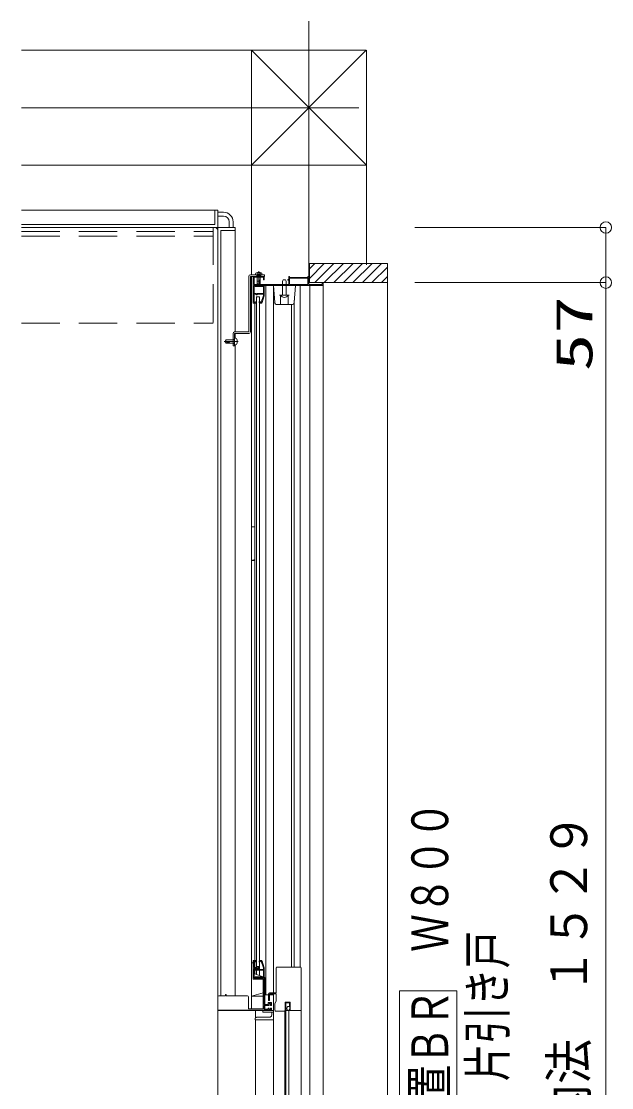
# Model space of a CAD drawing. Units: millimetres on the paper. Extents: x -305 to 305, y -152 to 152.
# Drawn here: x -93.7 to -62.9, y 20.9 to 76.6 of the extents above; entities that cross this region are included whole.
import ezdxf
from ezdxf.enums import TextEntityAlignment as Align

# ---------------------------------------------------------------- set-up
doc = ezdxf.new("R2010")
doc.units = ezdxf.units.MM
doc.linetypes.add('DASHED2', pattern=[3, 2, -1])
doc.linetypes.add('LONG_CHAIN', pattern=[21, 18, -1, 1, -1])
doc.layers.add('0-0_0', color=7, linetype='Continuous', lineweight=9)
doc.layers.add('0-1_VIEW0001', color=7, linetype='Continuous', lineweight=9)
doc.styles.add('ＭＳ ゴシック', font='')
doc.styles.get('ＭＳ ゴシック').set_extended_font_data('MS Gothic')

# ---------------------------------------------------------------- blocks, each defined once
blk = doc.blocks.new('_ORIGIN')
at = {"layer": '0-0_0'}
blk.add_line((0, 0), (-1, 0), dxfattribs=at)
blk.add_circle((0, 0), 0.5, dxfattribs=at)

msp = doc.modelspace()

# ---------------------------------------------------------------- linework, layer by layer
at = {"layer": '0-0_0'}
for p, q in [((-73.145, 65.841), (-63.184, 65.841)), ((-63.184, 63.566), (-63.184, 65.241)), ((-73.145, 62.966), (-63.184, 62.966)), ((-73.145, 62.966), (-63.184, 62.966)), ((-63.184, 62.966), (-63.184, 58.127)), ((-63.184, -12.859), (-63.184, 62.366))]:
    msp.add_line(p, q, dxfattribs=at)
at = {"layer": '0-1_VIEW0001', "linetype": 'LONG_CHAIN'}
for p, q in [((-78.683, 76.604), (-78.683, 62.876)), ((-93.683, 72.092), (-76.075, 72.092))]:
    msp.add_line(p, q, dxfattribs=at)
at = {"layer": '0-1_VIEW0001'}
for p, q in [((-93.683, 75.092), (-75.684, 75.092)), ((-81.683, 75.093), (-75.683, 69.092)), ((-81.683, 75.093), (-81.683, 63.371)), ((-81.683, 69.092), (-75.684, 75.092)), ((-75.683, 75.092), (-75.683, 63.891)), ((-93.683, 69.092), (-75.683, 69.092)), ((-83.433, 66.741), (-93.683, 66.741)), ((-83.583, 65.991), (-83.583, 66.741)), ((-83.433, 65.866), (-83.433, 66.741)), ((-83.133, 66.641), (-83.433, 66.641)), ((-83.133, 66.441), (-83.433, 66.441)), ((-83.583, 65.991), (-93.683, 65.991)), ((-93.683, 65.841), (-83.582, 65.841)), ((-83.458, 65.841), (-93.683, 65.841)), ((-83.433, 65.816), (-83.433, 25.519)), ((-83.433, 25.841), (-83.433, 65.691)), ((-83.408, 65.841), (-82.533, 65.841)), ((-83.283, 65.691), (-82.533, 65.691)), ((-83.283, 65.691), (-83.283, 25.741)), ((-82.833, 66.141), (-82.833, 65.841)), ((-82.633, 66.141), (-82.633, 65.841)), ((-82.533, 65.841), (-82.533, 60.391)), ((-81.4, 63.489), (-81.355, 63.398)), ((-81.298, 63.558), (-81.298, 62.824)), ((-81.195, 63.489), (-81.24, 63.398)), ((-78.655, 63.966), (-74.58, 63.966)), ((-78.655, 62.966), (-78.655, 63.966)), ((-78.375, 63.965), (-78.655, 63.685)), ((-77.875, 63.965), (-78.655, 63.185)), ((-77.379, 63.965), (-78.379, 62.966)), ((-76.879, 63.965), (-77.879, 62.966)), ((-76.379, 63.965), (-77.379, 62.965)), ((-75.879, 63.965), (-76.879, 62.965)), ((-75.384, 63.965), (-76.384, 62.965)), ((-74.889, 63.966), (-75.889, 62.965)), ((-74.58, 63.78), (-75.394, 62.966)), ((-74.58, 63.966), (-74.58, -14.459)), ((-81.813, 63.291), (-81.813, 60.391)), ((-81.003, 63.371), (-81.733, 63.371)), ((-81.733, 63.291), (-81.733, 60.391)), ((-81.683, 63.291), (-81.683, 25.051)), ((-81.583, 61.916), (-81.583, 63.291)), ((-81.568, 63.291), (-81.023, 63.291)), ((-81.528, 63.246), (-81.528, 62.866)), ((-81.048, 63.246), (-81.528, 63.246)), ((-81.473, 63.371), (-81.468, 63.427)), ((-81.405, 63.37), (-81.405, 63.29)), ((-81.384, 63.346), (-81.384, 63.336)), ((-81.38, 63.336), (-81.38, 62.921)), ((-81.271, 63.036), (-81.38, 63.036)), ((-81.38, 62.921), (-81.305, 62.871)), ((-81.355, 63.398), (-81.298, 63.368)), ((-81.298, 62.946), (-81.305, 62.871)), ((-81.24, 63.398), (-81.298, 63.368)), ((-81.298, 62.946), (-81.255, 63.091)), ((-81.298, 62.946), (-81.298, 62.871)), ((-81.29, 62.889), (-81.23, 63.088)), ((-81.215, 62.921), (-81.29, 62.871)), ((-81.215, 63.036), (-81.246, 63.036)), ((-81.215, 62.921), (-81.215, 63.336)), ((-81.18, 63.369), (-81.18, 63.289)), ((-81.123, 63.371), (-81.128, 63.427)), ((-81.048, 63.116), (-81.048, 63.246)), ((-81.008, 63.116), (-81.048, 63.116)), ((-81.008, 63.291), (-81.008, 63.116)), ((-80.058, 62.386), (-80.058, 63.046)), ((-79.893, 63.116), (-79.858, 63.046)), ((-79.858, 62.386), (-79.858, 63.046)), ((-79.783, 63.136), (-79.733, 63.136)), ((-79.783, 63.091), (-79.783, 63.136)), ((-79.733, 63.091), (-79.783, 63.091)), ((-79.733, 63.136), (-79.733, 63.276)), ((-79.733, 62.866), (-79.733, 63.091)), ((-79.718, 63.291), (-79.688, 63.291)), ((-79.688, 63.241), (-79.688, 63.291)), ((-79.688, 63.241), (-78.728, 63.241)), ((-79.688, 63.196), (-78.728, 63.196)), ((-79.688, 62.866), (-79.688, 63.196)), ((-78.728, 63.291), (-78.683, 63.291)), ((-78.728, 63.241), (-78.728, 63.291)), ((-78.728, 63.196), (-78.728, 62.866)), ((-78.683, 63.291), (-78.683, 62.866)), ((-78.655, 62.966), (-74.58, 62.966)), ((-77.983, 62.966), (-77.933, 62.966)), ((-77.983, 62.866), (-77.983, 62.966)), ((-77.932, -10.451), (-77.932, 62.966)), ((-74.58, 63.285), (-74.899, 62.966)), ((-81.528, 62.866), (-79.733, 62.866)), ((-81.528, 62.816), (-81.528, 61.941)), ((-77.933, 62.816), (-81.528, 62.816)), ((-81.498, 62.391), (-81.498, 62.389)), ((-81.49, 62.376), (-81.417, 62.336)), ((-81.454, 62.406), (-81.483, 62.406)), ((-81.468, 62.756), (-81.053, 62.756)), ((-81.413, 62.385), (-81.447, 62.404)), ((-81.069, 62.801), (-81.434, 62.801)), ((-81.381, 62.401), (-81.395, 62.387)), ((-81.383, 62.335), (-81.362, 62.356)), ((-81.053, 62.406), (-81.37, 62.406)), ((-81.352, 62.361), (-81.053, 62.361)), ((-81.305, 62.871), (-81.29, 62.871)), ((-81.29, 62.889), (-81.29, 62.871)), ((-81.053, 62.756), (-81.053, 62.406)), ((-81.053, 62.361), (-81.053, 62.306)), ((-81.023, 62.816), (-81.043, 62.816)), ((-81.008, 62.306), (-81.008, 62.816)), ((-80.922, 25.791), (-80.922, 62.816)), ((-80.533, 62.816), (-80.466, 61.931)), ((-80.522, 25.891), (-80.522, 62.791)), ((-80.058, 62.816), (-80.058, 62.316)), ((-79.858, 62.816), (-79.858, 62.316)), ((-78.728, 62.866), (-79.688, 62.866)), ((-79.132, 27.241), (-79.132, 62.791)), ((-78.683, 62.866), (-77.983, 62.866)), ((-78.637, -11.431), (-78.637, 62.816)), ((-81.422, 61.891), (-81.558, 61.891)), ((-81.528, 61.941), (-81.473, 61.941)), ((-81.502, 61.891), (-81.502, 26.891)), ((-81.448, 61.966), (-81.422, 61.966)), ((-81.422, 62.216), (-81.422, 26.86)), ((-81.422, 62.216), (-81.262, 62.216)), ((-81.405, 62.266), (-81.405, 62.266)), ((-81.397, 62.331), (-81.394, 62.331)), ((-81.273, 61.966), (-81.273, 61.947)), ((-81.268, 61.936), (-81.227, 61.895)), ((-81.262, 62.216), (-81.262, 26.798)), ((-81.255, 61.981), (-81.258, 61.981)), ((-81.209, 61.94), (-81.245, 61.976)), ((-81.217, 61.891), (-81.17, 61.891)), ((-81.177, 61.936), (-81.198, 61.936)), ((-81.055, 62.289), (-81.163, 61.946)), ((-81.122, 61.926), (-81.012, 62.276)), ((-79.574, 61.816), (-80.342, 61.816)), ((-79.958, 62.316), (-80.208, 62.316)), ((-80.158, 61.816), (-80.158, 62.316)), ((-79.708, 62.316), (-79.958, 62.316)), ((-79.758, 61.816), (-79.758, 62.316)), ((-79.58, 27.241), (-79.58, 61.816)), ((-79.44, 27.241), (-79.44, 62.058)), ((-82.633, 59.666), (-82.633, 60.311)), ((-81.813, 60.391), (-82.553, 60.391)), ((-82.553, 60.311), (-82.553, 59.666)), ((-81.813, 60.311), (-82.553, 60.311)), ((-82.533, 60.311), (-82.533, 60.064)), ((-82.365, 59.891), (-83.099, 59.891)), ((-83.053, 59.883), (-83.053, 59.898)), ((-82.977, 59.891), (-83.053, 59.898)), ((-82.977, 59.891), (-83.053, 59.891)), ((-83.035, 59.883), (-83.053, 59.883)), ((-83.002, 59.808), (-83.053, 59.883)), ((-83.035, 59.883), (-82.835, 59.823)), ((-82.553, 59.808), (-83.002, 59.808)), ((-82.977, 59.891), (-82.832, 59.848)), ((-82.502, 59.891), (-82.683, 59.891)), ((-82.553, 60.003), (-82.633, 60.003)), ((-82.553, 59.778), (-82.633, 59.778)), ((-82.553, 59.666), (-82.633, 59.666)), ((-82.553, 60.066), (-82.497, 60.061)), ((-82.553, 59.716), (-82.497, 59.72)), ((-82.533, 59.717), (-82.533, 25.741)), ((-81.683, 50.217), (-81.502, 50.217)), ((-81.683, 48.467), (-81.502, 48.467)), ((-81.502, 48.52), (-81.681, 48.468)), ((-81.683, 27.467), (-81.583, 27.467)), ((-81.583, 27.566), (-81.583, 26.631)), ((-81.422, 27.591), (-81.558, 27.591)), ((-81.528, 27.216), (-81.528, 27.541)), ((-81.528, 27.541), (-81.473, 27.541)), ((-81.448, 27.516), (-81.422, 27.516)), ((-81.273, 27.516), (-81.273, 27.534)), ((-81.268, 27.545), (-81.227, 27.586)), ((-81.255, 27.501), (-81.258, 27.501)), ((-81.209, 27.541), (-81.245, 27.505)), ((-81.217, 27.591), (-81.17, 27.591)), ((-81.166, 27.546), (-81.198, 27.546)), ((-81.055, 27.192), (-81.166, 27.546)), ((-81.122, 27.556), (-81.012, 27.205)), ((-81.405, 27.216), (-81.528, 27.216)), ((-81.528, 27.171), (-81.424, 27.171)), ((-81.528, 26.666), (-81.528, 27.171)), ((-81.502, 26.891), (-80.983, 26.691)), ((-81.498, 27.091), (-81.498, 27.092)), ((-81.49, 27.105), (-81.417, 27.146)), ((-81.454, 27.076), (-81.483, 27.076)), ((-81.468, 26.726), (-81.053, 26.726)), ((-81.413, 27.096), (-81.447, 27.077)), ((-81.422, 27.266), (-81.262, 27.266)), ((-81.413, 27.166), (-81.39, 27.143)), ((-81.397, 27.151), (-81.394, 27.151)), ((-81.369, 27.185), (-81.395, 27.211)), ((-81.381, 27.08), (-81.395, 27.094)), ((-81.383, 27.146), (-81.362, 27.125)), ((-81.372, 27.136), (-81.356, 27.136)), ((-81.053, 27.076), (-81.37, 27.076)), ((-81.352, 27.121), (-81.053, 27.121)), ((-81.305, 27.21), (-81.351, 27.183)), ((-81.331, 27.142), (-81.295, 27.163)), ((-81.283, 27.185), (-81.283, 27.197)), ((-81.053, 27.121), (-81.053, 27.175)), ((-81.053, 26.726), (-81.053, 27.076)), ((-81.008, 25.286), (-81.008, 27.175)), ((-80.383, 25.906), (-80.383, 27.191)), ((-80.333, 27.241), (-79.133, 27.241)), ((-79.083, 27.191), (-79.083, 24.956)), ((-81.558, 26.606), (-81.068, 26.606)), ((-81.023, 26.666), (-81.528, 26.666)), ((-81.008, 26.681), (-81.434, 26.681)), ((-81.068, 26.606), (-81.068, 25.051)), ((-81.008, 26.666), (-81.043, 26.666)), ((-80.983, 24.966), (-80.983, 26.691)), ((-83.433, 25.841), (-83.433, 25.519)), ((-83.433, 25.691), (-83.433, 25.006)), ((-83.033, 25.741), (-83.383, 25.741)), ((-83.033, 25.816), (-83.033, 25.741)), ((-82.993, 25.816), (-83.033, 25.816)), ((-82.993, 25.741), (-82.993, 25.816)), ((-81.883, 25.741), (-82.993, 25.741)), ((-81.833, 25.051), (-81.833, 25.691)), ((-81.683, 25.717), (-81.068, 25.717)), ((-81.068, 25.897), (-81.681, 25.718)), ((-80.983, 25.791), (-80.522, 25.791)), ((-80.783, 25.506), (-80.783, 25.841)), ((-80.733, 25.891), (-80.398, 25.891)), ((-80.733, 25.826), (-80.733, 25.506)), ((-80.398, 25.841), (-80.718, 25.841)), ((-80.522, 25.841), (-80.522, -11.309)), ((-80.383, 25.475), (-80.383, 25.826)), ((-70.954, 25.991), (-73.954, 25.991)), ((-73.954, 13.991), (-73.954, 25.991)), ((-70.954, 13.991), (-70.954, 25.991)), ((-81.068, 25.051), (-81.833, 25.051)), ((-80.808, 25.286), (-81.008, 25.286)), ((-81.008, 25.236), (-80.758, 25.236)), ((-81.008, 25.041), (-81.008, 25.236)), ((-80.808, 25.391), (-80.808, 25.286)), ((-80.633, 25.391), (-80.808, 25.391)), ((-80.798, 25.086), (-80.798, 25.041)), ((-80.758, 25.086), (-80.798, 25.086)), ((-80.748, 25.491), (-80.768, 25.491)), ((-80.758, 25.341), (-80.683, 25.341)), ((-80.758, 25.236), (-80.758, 25.341)), ((-80.758, 25.031), (-80.758, 25.086)), ((-80.683, 25.341), (-80.683, 25.236)), ((-80.683, 25.236), (-80.633, 25.236)), ((-80.633, 25.086), (-80.683, 25.086)), ((-80.683, 25.086), (-80.683, 25.031)), ((-80.633, 25.391), (-80.633, 25.236)), ((-80.633, 24.991), (-80.633, 25.086)), ((-80.458, 24.995), (-80.458, 25.337)), ((-80.456, 25.344), (-80.385, 25.467)), ((-79.923, 25.416), (-79.653, 25.416)), ((-79.923, 24.986), (-79.923, 25.416)), ((-79.879, 25.371), (-79.879, -11.189)), ((-79.679, 25.123), (-79.694, 25.162)), ((-79.678, 25.046), (-79.678, 25.118)), ((-79.653, 25.416), (-79.653, 24.98)), ((-83.433, 24.966), (-83.433, -11.485)), ((-83.433, 24.966), (-80.983, 24.966)), ((-83.418, 24.991), (-80.633, 24.991)), ((-81.472, 24.579), (-81.472, 24.966)), ((-81.472, 24.491), (-81.472, -11.485)), ((-80.522, 24.491), (-81.42, 24.491)), ((-81.408, 24.616), (-80.757, 24.616)), ((-81.087, 24.991), (-81.228, 24.991)), ((-81.087, 24.991), (-81.081, 24.991)), ((-81.067, 24.969), (-81.083, 24.925)), ((-80.522, 24.888), (-81.071, 24.888)), ((-80.522, 24.969), (-81.067, 24.969)), ((-80.798, 25.041), (-81.008, 25.041)), ((-80.683, 25.031), (-80.758, 25.031)), ((-80.607, 24.766), (-80.607, 24.888)), ((-80.436, 24.953), (-80.456, 24.987)), ((-79.879, 24.941), (-80.414, 24.941)), ((-79.933, -11.309), (-79.933, 24.98)), ((-79.933, 24.98), (-79.083, 24.98)), ((-79.778, 24.981), (-79.708, 24.981)), ((-79.729, -11.139), (-79.729, 24.981)), ((-79.718, 25.01), (-79.718, 25.011)), ((-79.707, 24.988), (-79.716, 25.002)), ((-79.708, 25.021), (-79.703, 25.021)), ((-79.128, 24.981), (-79.694, 24.981)), ((-79.083, 24.98), (-79.083, -13.019))]:
    msp.add_line(p, q, dxfattribs=at)
at = {"layer": '0-1_VIEW0001', "color": 6, "linetype": 'DASHED2'}
for p, q in [((-93.683, 65.841), (-83.683, 65.841)), ((-83.683, 60.891), (-83.683, 65.841)), ((-93.683, 65.641), (-83.683, 65.641)), ((-93.683, 60.841), (-83.683, 60.841))]:
    msp.add_line(p, q, dxfattribs=at)
msp.add_lwpolyline([(-93.683, 65.391), (-83.683, 65.391), (-83.683, 65.641)], dxfattribs=at)
at = {"layer": '0-1_VIEW0001'}
for points in [[(-81.003, 63.371), (-81.003, 63.291), (-81.733, 63.291)], [(-81.211, 63.346), (-81.211, 63.336), (-81.405, 63.336)], [(-80.058, 63.046), (-80.023, 63.116), (-79.893, 63.116)], [(-79.733, 63.276), (-79.728, 63.286), (-79.718, 63.291)], [(-81.483, 62.406), (-81.493, 62.401), (-81.498, 62.391)], [(-81.498, 62.389), (-81.496, 62.382), (-81.49, 62.376)], [(-81.445, 62.806), (-81.495, 62.798), (-81.468, 62.756)], [(-81.447, 62.404), (-81.45, 62.405), (-81.454, 62.406)], [(-81.434, 62.801), (-81.44, 62.802), (-81.445, 62.806)], [(-81.395, 62.387), (-81.403, 62.383), (-81.413, 62.385)], [(-81.37, 62.406), (-81.376, 62.404), (-81.381, 62.401)], [(-81.362, 62.356), (-81.357, 62.359), (-81.352, 62.361)], [(-81.043, 62.816), (-81.05, 62.814), (-81.056, 62.808), (-81.061, 62.803), (-81.069, 62.801)], [(-80.533, 62.816), (-79.383, 62.816), (-79.449, 61.931)], [(-81.558, 61.891), (-81.575, 61.898), (-81.583, 61.916)], [(-81.473, 61.941), (-81.466, 61.944), (-81.463, 61.951), (-81.458, 61.961), (-81.448, 61.966)], [(-81.417, 62.336), (-81.407, 62.332), (-81.397, 62.331)], [(-81.394, 62.331), (-81.388, 62.332), (-81.383, 62.335)], [(-81.258, 61.981), (-81.268, 61.976), (-81.273, 61.966)], [(-81.273, 61.947), (-81.272, 61.941), (-81.268, 61.936)], [(-81.245, 61.976), (-81.25, 61.979), (-81.255, 61.981)], [(-81.227, 61.895), (-81.222, 61.892), (-81.217, 61.891)], [(-81.198, 61.936), (-81.204, 61.937), (-81.209, 61.94)], [(-81.163, 61.946), (-81.168, 61.939), (-81.177, 61.936)], [(-81.17, 61.891), (-81.14, 61.9), (-81.122, 61.926)], [(-81.053, 62.306), (-81.053, 62.298), (-81.055, 62.289)], [(-81.012, 62.276), (-81.009, 62.291), (-81.008, 62.306)], [(-82.553, 59.973), (-83.002, 59.973), (-83.053, 59.898)], [(-81.558, 27.591), (-81.575, 27.583), (-81.583, 27.566)], [(-81.473, 27.541), (-81.466, 27.538), (-81.463, 27.531), (-81.458, 27.52), (-81.448, 27.516)], [(-81.273, 27.534), (-81.272, 27.54), (-81.268, 27.545)], [(-81.258, 27.501), (-81.268, 27.505), (-81.273, 27.516)], [(-81.245, 27.505), (-81.25, 27.502), (-81.255, 27.501)], [(-81.227, 27.586), (-81.222, 27.589), (-81.217, 27.591)], [(-81.198, 27.546), (-81.204, 27.544), (-81.209, 27.541)], [(-81.17, 27.591), (-81.14, 27.581), (-81.122, 27.556)], [(-81.498, 27.092), (-81.496, 27.099), (-81.49, 27.105)], [(-81.483, 27.076), (-81.493, 27.08), (-81.498, 27.091)], [(-81.445, 26.676), (-81.495, 26.683), (-81.468, 26.726)], [(-81.447, 27.077), (-81.45, 27.076), (-81.454, 27.076)], [(-81.424, 27.171), (-81.418, 27.169), (-81.413, 27.166)], [(-81.417, 27.146), (-81.407, 27.149), (-81.397, 27.151)], [(-81.395, 27.094), (-81.403, 27.098), (-81.413, 27.096)], [(-81.395, 27.211), (-81.4, 27.214), (-81.405, 27.216)], [(-81.394, 27.151), (-81.388, 27.149), (-81.383, 27.146)], [(-81.39, 27.143), (-81.382, 27.137), (-81.372, 27.136)], [(-81.37, 27.076), (-81.376, 27.077), (-81.381, 27.08)], [(-81.351, 27.183), (-81.36, 27.181), (-81.369, 27.185)], [(-81.362, 27.125), (-81.357, 27.122), (-81.352, 27.121)], [(-81.356, 27.136), (-81.343, 27.137), (-81.331, 27.142)], [(-81.283, 27.197), (-81.29, 27.21), (-81.305, 27.21)], [(-81.295, 27.163), (-81.286, 27.172), (-81.283, 27.185)], [(-81.053, 27.175), (-81.053, 27.184), (-81.055, 27.192)], [(-81.012, 27.205), (-81.009, 27.19), (-81.008, 27.175)], [(-80.383, 27.191), (-80.368, 27.226), (-80.333, 27.241)], [(-79.133, 27.241), (-79.097, 27.226), (-79.083, 27.191)], [(-81.583, 26.631), (-81.575, 26.613), (-81.558, 26.606)], [(-81.434, 26.681), (-81.44, 26.679), (-81.445, 26.676)], [(-83.383, 25.741), (-83.418, 25.726), (-83.433, 25.691)], [(-81.833, 25.691), (-81.847, 25.726), (-81.883, 25.741)], [(-80.783, 25.841), (-80.768, 25.876), (-80.733, 25.891)], [(-80.718, 25.841), (-80.728, 25.836), (-80.733, 25.826)], [(-80.398, 25.891), (-80.387, 25.895), (-80.383, 25.906)], [(-80.383, 25.826), (-80.387, 25.836), (-80.398, 25.841)], [(-80.768, 25.491), (-80.778, 25.495), (-80.783, 25.506)], [(-80.733, 25.506), (-80.737, 25.495), (-80.748, 25.491)], [(-80.458, 25.337), (-80.457, 25.34), (-80.456, 25.344)], [(-80.385, 25.467), (-80.383, 25.471), (-80.383, 25.475)], [(-79.698, 25.18), (-79.698, 25.371), (-79.879, 25.371)], [(-79.694, 25.162), (-79.697, 25.171), (-79.698, 25.18)], [(-79.678, 25.118), (-79.678, 25.121), (-79.679, 25.123)], [(-83.433, 25.006), (-83.428, 24.995), (-83.418, 24.991)], [(-81.483, 24.541), (-81.483, 24.548), (-81.482, 24.556), (-81.477, 24.571), (-81.473, 24.578), (-81.463, 24.592), (-81.457, 24.598), (-81.443, 24.607), (-81.435, 24.611), (-81.426, 24.613)], [(-81.42, 24.491), (-81.483, 24.491), (-81.483, 24.541)], [(-81.071, 24.888), (-81.082, 24.909), (-81.083, 24.925)], [(-80.607, 24.766), (-80.631, 24.684), (-80.701, 24.626), (-80.757, 24.616)], [(-80.456, 24.987), (-80.457, 24.991), (-80.458, 24.995)], [(-80.414, 24.941), (-80.427, 24.944), (-80.436, 24.953)], [(-79.718, 25.011), (-79.715, 25.018), (-79.708, 25.021)], [(-79.716, 25.002), (-79.717, 25.006), (-79.718, 25.01)], [(-79.694, 24.981), (-79.702, 24.983), (-79.707, 24.988)], [(-79.703, 25.021), (-79.685, 25.028), (-79.678, 25.046)]]:
    msp.add_lwpolyline(points, dxfattribs=at)
for centre, radius, start, end in [((-83.133, 66.141), 0.5, 0, 90), ((-83.133, 66.141), 0.3, 0, 90), ((-83.583, 65.691), 0.15, 0, 90), ((-83.458, 65.866), 0.025, 270, 0), ((-83.408, 65.816), 0.025, 90, 180), ((-81.403, 63.421), 0.065, 105.8808, 175), ((-81.298, 63.051), 0.45, 74.1192, 105.8808), ((-81.192, 63.421), 0.065, 5, 74.1192), ((-81.733, 63.291), 0.08, 90, 180), ((-81.409, 63.346), 0.025, 1.0626, 90), ((-81.243, 63.088), 0.0124, 0, 167.191), ((-81.186, 63.346), 0.025, 90, 180), ((-80.342, 61.941), 0.125, 184.2892, 270), ((-80.138, 62.308), 0.0077, 90, 207.281), ((-79.958, 62.401), 0.21, 207.281, 332.719), ((-79.778, 62.308), 0.0077, 332.719, 90), ((-79.574, 61.941), 0.125, 270, 355.7108), ((-82.553, 60.311), 0.08, 90, 180), ((-81.813, 60.391), 0.08, 270, 0), ((-82.835, 59.836), 0.0124, 270, 77.191), ((-82.502, 59.996), 0.065, 15.8809, 85), ((-82.502, 59.785), 0.065, 275, 344.1191), ((-82.873, 59.891), 0.45, 344.1191, 15.8809), ((-79.73, 25.077), 0.108, 72.5612, 243.5989), ((-81.408, 24.541), 0.075, 90, 104.0074)]:
    msp.add_arc(centre, radius, start, end, dxfattribs=at)

# ---------------------------------------------------------------- block references
at = {"layer": '0-0_0', "xscale": 0.6, "yscale": 0.6}
for p, rotation in [((-63.184, 65.841), 90), ((-63.184, 62.966), 270), ((-63.184, 62.966), 90)]:
    msp.add_blockref('_ORIGIN', p, dxfattribs=dict(at, rotation=rotation))

# ---------------------------------------------------------------- texts
at = {"layer": '0-0_0', "style": 'ＭＳ ゴシック'}
for s, width, p in [('57', 1.5, (-63.314, 58.342)), ('額縁内法\u3000１５２９', 0.9, (-63.586, 14.06))]:
    msp.add_text(s, height=1.921, rotation=90, dxfattribs=dict(at, width=width)).set_placement(p, align=Align.BOTTOM_LEFT)
at = {"layer": '0-1_VIEW0001', "style": 'ＭＳ ゴシック', "width": 0.75}
for s, p in [('ドア位置ＢＲ\u3000Ｗ８００', (-70.835, 14.276)), ('片引き戸', (-67.838, 21.276))]:
    msp.add_text(s, height=1.921, rotation=90, dxfattribs=at).set_placement(p, align=Align.BOTTOM_LEFT)

doc.saveas('drawing.dxf')
